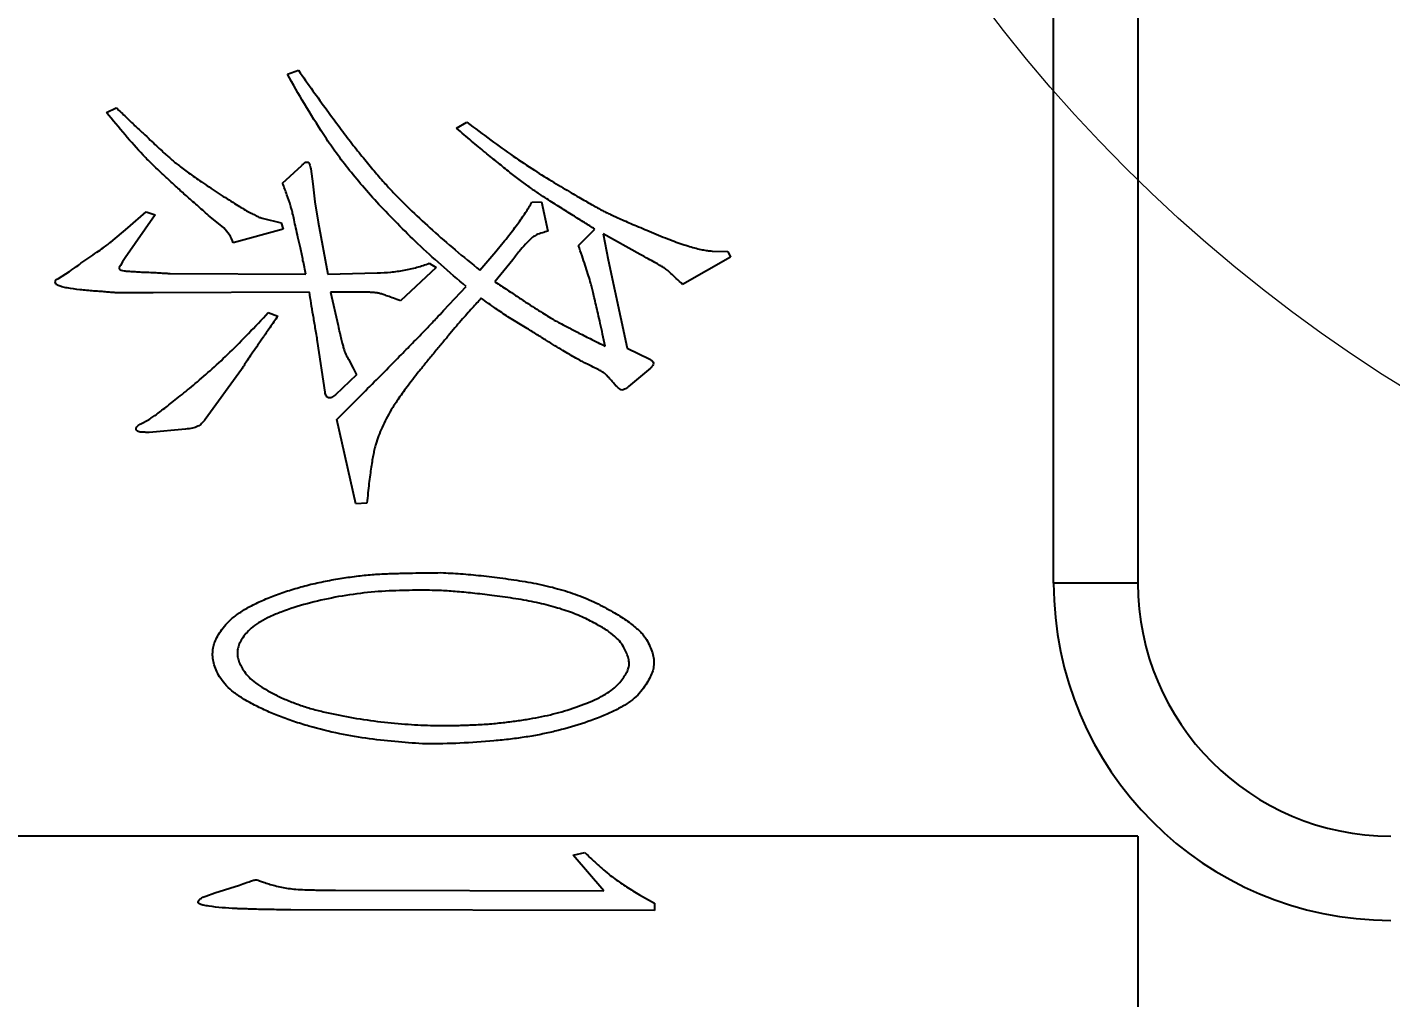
# Model space of a CAD drawing. Header units: millimetres. Extents: x 2 to 292, y 3 to 207.
# Drawn here: x 48.87 to 56.96, y 64.32 to 70.08 of the extents above; entities that cross this region are included whole.
import ezdxf

# ---------------------------------------------------------------- set-up
doc = ezdxf.new("R2010")
doc.units = ezdxf.units.MM
doc.layers.add('图框', color=7, linetype='Continuous')
doc.styles.add('SLDTEXTSTYLE2', font='TXT', dxfattribs={"width": 0.7})
doc.dimstyles.new('SLDDIMSTYLE3', dxfattribs={"dimtxt": 3.5, "dimasz": 4.08, "dimexe": 0, "dimexo": 0.0625, "dimgap": 0.875, "dimtad": 2, "dimlfac": 2, "dimrnd": 1e-09, "dimzin": 12, "dimdsep": 46, "dimtxsty": 'SLDTEXTSTYLE2', "dimsah": 1, "dimcen": 0.09, "dimadec": 0, "dimazin": 3, "dimtfac": 1, "dimtofl": 0, "dimtmove": 0, "dimatfit": 3, "dimfxl": 0, "dimfrac": 2, "dimtolj": 1, "dimtzin": 12, "dimarcsym": 0})
doc.dimstyles.new('SLDDIMSTYLE9', dxfattribs={"dimtxt": 3.5, "dimasz": 4.08, "dimexe": 0, "dimexo": 0.0625, "dimgap": 0.875, "dimtad": 2, "dimlfac": 2, "dimrnd": 1e-09, "dimzin": 4, "dimdsep": 46, "dimtxsty": 'SLDTEXTSTYLE2', "dimsah": 1, "dimcen": 0.09, "dimadec": 0, "dimazin": 1, "dimtfac": 1, "dimtofl": 0, "dimtmove": 0, "dimatfit": 3, "dimfxl": 0, "dimfrac": 2, "dimtolj": 1, "dimtzin": 12, "dimarcsym": 0})

# ---------------------------------------------------------------- blocks, each defined once
blk = doc.blocks.new('_D_41')
at = {"layer": '图框'}
for p, q in [((47.0831, 92.6585), (29.5831, 92.6585)), ((31.5831, 92.6585), (31.5831, 58.6585)), ((51.7902, 58.6585), (29.5831, 58.6585))]:
    blk.add_line(p, q, dxfattribs=at)
for points in [[(31.5831, 92.6585), (31.0751, 88.5785), (32.0911, 88.5785)], [(31.5831, 58.6585), (32.0911, 62.7385), (31.0751, 62.7385)]]:
    blk.add_solid(points, dxfattribs=at)
at = {"layer": '图框', "insert": (27.0713, 74.0259), "char_height": 3.5, "attachment_point": 1, "rotation": 90, "style": 'SLDTEXTSTYLE2'}
blk.add_mtext('68', dxfattribs=at)
blk = doc.blocks.new('_D_42')
at = {"layer": '图框'}
for p, q in [((55.4581, 86.0335), (36.7107, 86.0335)), ((38.7107, 86.0335), (38.7107, 65.2835)), ((55.4581, 65.2835), (36.7107, 65.2835))]:
    blk.add_line(p, q, dxfattribs=at)
for points in [[(38.7107, 86.0335), (38.2027, 81.9535), (39.2187, 81.9535)], [(38.7107, 65.2835), (39.2187, 69.3635), (38.2027, 69.3635)]]:
    blk.add_solid(points, dxfattribs=at)
at = {"layer": '图框', "insert": (34.199, 71.7362), "char_height": 3.5, "attachment_point": 1, "rotation": 90, "style": 'SLDTEXTSTYLE2'}
blk.add_mtext('41.50', dxfattribs=at)
blk = doc.blocks.new('_D_43')
at = {"layer": '图框'}
for p, q in [((55.4581, 65.2835), (55.4581, 50.825)), ((68.2081, 65.2835), (68.2081, 50.825)), ((55.4581, 52.825), (68.2081, 52.825)), ((68.2081, 52.825), (79.6985, 52.825))]:
    blk.add_line(p, q, dxfattribs=at)
for points in [[(55.4581, 52.825), (59.5381, 52.317), (59.5381, 53.333)], [(68.2081, 52.825), (64.1281, 53.333), (64.1281, 52.317)]]:
    blk.add_solid(points, dxfattribs=at)
at = {"layer": '图框', "insert": (72.0228, 57.3367), "char_height": 3.5, "attachment_point": 1, "style": 'SLDTEXTSTYLE2'}
blk.add_mtext('25.50', dxfattribs=at)
blk = doc.blocks.new('_D_45')
at = {"layer": '图框'}
for p, q in [((61.8331, 66.9085), (61.8331, 43.9085)), ((48.0831, 62.3656), (48.0831, 43.9085)), ((61.8331, 45.9085), (48.0831, 45.9085))]:
    blk.add_line(p, q, dxfattribs=at)
for points in [[(48.0831, 45.9085), (52.1631, 45.4005), (52.1631, 46.4165)], [(61.8331, 45.9085), (57.7531, 46.4165), (57.7531, 45.4005)]]:
    blk.add_solid(points, dxfattribs=at)
at = {"layer": '图框', "insert": (51.9333, 50.4202), "char_height": 3.5, "attachment_point": 1, "style": 'SLDTEXTSTYLE2'}
blk.add_mtext('27.50', dxfattribs=at)

msp = doc.modelspace()

# ---------------------------------------------------------------- linework, layer by layer
at = {"color": 7, "linetype": 'Continuous', "lineweight": 25}
for p, q in [((54.95807928, 66.7834938), (54.95807928, 84.53349438)), ((55.45808029, 84.53349438), (55.45808029, 66.7834938)), ((50.41300159, 69.80214914), (50.47801536, 69.82622849)), ((49.3402521, 69.57459584), (49.39683926, 69.60288942)), ((51.4165203, 69.4812871), (51.47732448, 69.51740658)), ((50.38410079, 69.15621128), (50.49787861, 69.2615597)), ((50.55085969, 69.24109202), (50.56289238, 69.15199705)), ((50.56289238, 69.15199705), (50.57553601, 69.04604653)), ((50.57553601, 69.04604653), (50.59540671, 68.92444421)), ((51.8631975, 69.0424344), (51.92038816, 69.04604653)), ((51.92038816, 69.04604653), (51.95711207, 68.87146872)), ((49.62860447, 68.96899123), (49.44981289, 68.71314481)), ((49.4660626, 68.89193639), (49.57563084, 68.98524514)), ((49.57563084, 68.98524514), (49.62860447, 68.96899123)), ((50.03495168, 68.89193639), (49.95368075, 68.95695156)), ((50.26249987, 68.94852355), (50.37627768, 68.92022997)), ((50.37627768, 68.92022997), (50.38831782, 68.88350839)), ((50.59540671, 68.92444421), (50.65258992, 68.61562183)), ((49.36433238, 68.80645355), (49.4660626, 68.89193639)), ((50.38831782, 68.88350839), (50.09153884, 68.80223932)), ((52.13951719, 68.78598588), (52.23703784, 68.88350839)), ((52.28580189, 68.85521481), (52.31469524, 68.70110467)), ((52.50552696, 68.73361249), (52.28580189, 68.85521481)), ((49.43355572, 68.6884629), (49.42151558, 68.66859732)), ((49.44981289, 68.71314481), (49.43355572, 68.6884629)), ((51.25398588, 68.680637), (51.29431587, 68.65595555)), ((51.55437839, 68.63970164), (51.64828551, 68.74986639)), ((51.74941969, 68.70110467), (51.64407593, 68.57107434)), ((52.31469524, 68.70110467), (52.42847305, 68.1767696)), ((53.04190171, 68.71735858), (52.75715542, 68.55482044)), ((52.93234092, 68.75347806), (53.02564454, 68.74986639)), ((53.02564454, 68.74986639), (53.04190171, 68.71735858)), ((49.05550581, 68.59094039), (49.12051958, 68.63187574)), ((49.71769851, 68.6198356), (50.52256238, 68.61562183)), ((50.65258992, 68.61562183), (50.94515931, 68.62344774)), ((51.29431587, 68.65595555), (51.08301741, 68.45729793)), ((51.33946639, 68.40010867), (51.47310746, 68.54217867)), ((49.61656433, 68.50605918), (49.39683926, 68.50605918)), ((50.54302913, 68.50967132), (49.61656433, 68.50605918)), ((50.66884708, 68.50967132), (50.7133941, 68.31101369)), ((50.84763866, 68.50967132), (50.66884708, 68.50967132)), ((50.29922378, 68.38806853), (50.35581094, 68.36760085)), ((51.83490765, 68.29475978), (51.72112983, 68.36338708)), ((50.6363402, 67.91670848), (50.59179318, 68.21710285)), ((50.77419829, 68.11175443), (50.80309164, 68.05877894)), ((52.42847305, 68.1767696), (52.56211412, 68.11175443)), ((50.14029544, 68.05095304), (49.92538345, 67.75417034)), ((50.80309164, 68.05877894), (50.82295489, 68.01844522)), ((52.5663237, 68.05877894), (52.43629616, 67.94921629)), ((50.82295489, 68.01844522), (50.69713694, 67.90045504)), ((49.53890693, 67.72587676), (49.59188056, 67.75417034)), ((50.81934136, 67.25451671), (50.70557099, 67.75417034)), ((49.80739605, 67.69698154), (49.59188056, 67.6771155)), ((50.88436258, 67.25812931), (50.81934136, 67.25451671)), ((55.45808029, 66.7834938), (54.95807928, 66.7834938)), ((52.10700285, 65.17041888), (52.17623365, 65.18667325)), ((52.29001146, 64.95911948), (52.10700285, 65.17041888)), ((49.98197061, 64.94647771), (50.12825531, 64.9916273)), ((50.69713694, 64.96273208), (52.29001146, 64.95911948)), ((49.92899698, 64.9266126), (49.98197061, 64.94647771)), ((52.50130993, 64.9344385), (52.59100747, 64.88567632)), ((52.59100747, 64.88567632), (52.59100747, 64.8411293)), ((52.59100747, 64.8411293), (50.43286484, 64.84534353))]:
    msp.add_line(p, q, dxfattribs=at)
at = {"color": 7, "linetype": 'Continuous', "lineweight": 18}
msp.add_circle((61.79308136, 75.65849409), 9.06502461, dxfattribs=at)
at = {"color": 7, "linetype": 'Continuous', "lineweight": 25}
for radius in [2, 1.5]:
    msp.add_arc((56.95808136, 66.78349409), radius, 180, 270, dxfattribs=at)
for points, knots in [([(50.47801491, 69.8262287), (50.50659886, 69.78541521), (50.56189319, 69.70646342), (50.64376531, 69.59341827), (50.72106216, 69.48924978), (50.79258032, 69.39341008), (50.86113855, 69.30770472), (50.92471286, 69.23080274), (50.98353975, 69.16240084), (51.05790333, 69.08278753), (51.15289877, 68.98720951), (51.27594064, 68.87396164), (51.41036334, 68.75682712), (51.50537918, 68.67955147), (51.5543774, 68.63970158)], [0, 0, 0, 0, 0.09287387788, 0.17966022088, 0.26015177632, 0.33465759086, 0.40253332031, 0.46469327654, 0.52063823738, 0.57065819681, 0.6677207121, 0.77173488583, 0.88228714031, 1, 1, 1, 1]), ([(51.47310842, 68.54217881), (51.42314175, 68.58508888), (51.32640701, 68.66816217), (51.18968308, 68.79218701), (51.06740112, 68.91246091), (50.95734823, 69.02687782), (50.85935507, 69.13673538), (50.77275047, 69.24222682), (50.69544058, 69.34268793), (50.60949583, 69.47007018), (50.51478843, 69.62184394), (50.44610048, 69.74351544), (50.41299972, 69.802149)], [0, 0, 0, 0, 0.1191746202, 0.2307203239, 0.3339370348, 0.4294683612, 0.5179378814, 0.6002254439, 0.6764039787, 0.7472033221, 0.8781771388, 1, 1, 1, 1]), ([(49.95367948, 68.9569516), (49.93057782, 68.97719015), (49.88609213, 69.0161625), (49.82255689, 69.07263379), (49.7642521, 69.12446569), (49.71232657, 69.17271471), (49.66509923, 69.21575577), (49.62419609, 69.25513743), (49.58854287, 69.28973121), (49.53018256, 69.35104087), (49.44573438, 69.44356476), (49.37610557, 69.53005593), (49.34024918, 69.57459585)], [0, 0, 0, 0, 0.105649809, 0.20344443067, 0.29241177109, 0.37399526592, 0.44726811286, 0.51220130363, 0.56931054262, 0.61812983616, 0.80335027588, 1, 1, 1, 1]), ([(49.39683647, 69.6028895), (49.41632838, 69.58445732), (49.45355754, 69.54925221), (49.50634487, 69.49847574), (49.55445954, 69.45348895), (49.59738894, 69.41375867), (49.63473066, 69.37864738), (49.667022, 69.34872996), (49.69431129, 69.3238445), (49.71771102, 69.30288316), (49.74049162, 69.2832929), (49.76560617, 69.26304536), (49.79454582, 69.24081796), (49.8271392, 69.216565), (49.86408996, 69.19079092), (49.90475103, 69.16258929), (49.94932702, 69.13252564), (49.99629679, 69.10144192), (50.04294716, 69.07097371), (50.08704214, 69.04330897), (50.12655589, 69.01880624), (50.16144548, 68.9971791), (50.19290656, 68.9804936), (50.21992408, 68.96695253), (50.24206811, 68.95519191), (50.25621608, 68.95057491), (50.26250161, 68.94852371)], [0, 0, 0, 0, 0.0737732403, 0.1409054573, 0.2014176199, 0.2549103477, 0.3017601239, 0.3423707289, 0.3759640421, 0.4033224658, 0.4287602688, 0.4585791646, 0.4920225779, 0.5291057689, 0.5702896934, 0.6159045004, 0.6651869974, 0.7181419238, 0.7707940915, 0.818407852, 0.8612835022, 0.8986652119, 0.9312555128, 0.9591430767, 0.9818484481, 1, 1, 1, 1]), ([(51.47732237, 69.51740657), (51.5245485, 69.48191446), (51.6153545, 69.41367053), (51.74838011, 69.31806924), (51.87337066, 69.23451614), (51.97233144, 69.17282607), (52.045993, 69.12963796), (52.09445963, 69.09971046), (52.1390693, 69.07406176), (52.17909869, 69.05115993), (52.21408685, 69.03050471), (52.24521973, 69.01402774), (52.27077548, 68.99898415), (52.29429235, 68.98778428), (52.31721991, 68.97582414), (52.34410541, 68.96422031), (52.37490194, 68.94950518), (52.41107101, 68.93400601), (52.451536, 68.91572752), (52.49734592, 68.89686327), (52.54756495, 68.87544485), (52.6011383, 68.85335272), (52.65511364, 68.83167066), (52.70629927, 68.81149065), (52.75371826, 68.79473895), (52.79703944, 68.78073176), (52.83645557, 68.76988206), (52.87172271, 68.76133001), (52.90326716, 68.75548675), (52.92308847, 68.75411724), (52.93233811, 68.75347816)], [0, 0, 0, 0, 0.10694695714, 0.20563667688, 0.29651580496, 0.37907396058, 0.41670349841, 0.45109344436, 0.48218431171, 0.50985009815, 0.53458712904, 0.55572242627, 0.57361137811, 0.58823269638, 0.60285401465, 0.62041162645, 0.64121654143, 0.66463827495, 0.69163778345, 0.72159375985, 0.75431626352, 0.7904757307, 0.82649808081, 0.85962141402, 0.89006895247, 0.91752646152, 0.94202764101, 0.96405568009, 0.98322654131, 1, 1, 1, 1]), ([(52.23703684, 68.88350853), (52.2163531, 68.89632649), (52.17290643, 68.92325094), (52.10479243, 68.96617162), (52.03018552, 69.0131907), (51.96280247, 69.05516211), (51.90320681, 69.09382481), (51.8516041, 69.12995504), (51.79407194, 69.17286806), (51.72987669, 69.22155698), (51.66050411, 69.27773957), (51.58462568, 69.33971102), (51.50235366, 69.40790807), (51.44595266, 69.45612576), (51.41652113, 69.48128702)], [0, 0, 0, 0, 0.0717879791, 0.1507923597, 0.2375153156, 0.3319568656, 0.3849926249, 0.4470704622, 0.517756443, 0.5967319846, 0.6847485612, 0.7810913474, 0.8857676634, 1, 1, 1, 1]), ([(50.49788066, 69.26155978), (50.50239924, 69.26571272), (50.50953333, 69.27226953), (50.51915546, 69.28085788), (50.52771221, 69.28071529), (50.53776665, 69.28148604), (50.54605966, 69.26352145), (50.54890255, 69.25022706), (50.55085599, 69.24109204)], [0, 0, 0, 0, 0.21594654168, 0.34094425457, 0.41752865233, 0.50793206954, 0.66188354157, 1, 1, 1, 1]), ([(50.52256235, 68.61562189), (50.51670627, 68.64310483), (50.50559287, 68.69526077), (50.49045561, 68.76906068), (50.47542495, 68.83345835), (50.46386023, 68.88923812), (50.45267495, 68.93562203), (50.4446271, 68.97333018), (50.43735021, 69.00157124), (50.42704085, 69.03859117), (50.40924605, 69.08910816), (50.39281282, 69.13296782), (50.38410408, 69.1562111)], [0, 0, 0, 0, 0.1508410343, 0.2862595205, 0.4043794686, 0.5057929235, 0.5920196614, 0.6604850988, 0.7127357453, 0.748542243, 0.8667407478, 1, 1, 1, 1]), ([(51.64828822, 68.7498662), (51.67174823, 68.77821354), (51.71583428, 68.83148384), (51.77511779, 68.90860226), (51.82367573, 68.97763758), (51.85075832, 69.02203791), (51.86319953, 69.04243453)], [0, 0, 0, 0, 0.3037267311, 0.5707632086, 0.802817174, 1, 1, 1, 1]), ([(50.09153575, 68.80223954), (50.08433692, 68.81901798), (50.07021856, 68.85192385), (50.04654907, 68.87877597), (50.03494846, 68.89193642)], [0, 0, 0, 0, 0.5098917752, 1, 1, 1, 1]), ([(51.95711035, 68.87146868), (51.94669746, 68.86822525), (51.92411795, 68.86119214), (51.89235012, 68.85207135), (51.86112351, 68.83277364), (51.83191451, 68.80066976), (51.7919636, 68.75703597), (51.76474998, 68.72125633), (51.74942295, 68.70110481)], [0, 0, 0, 0, 0.1185392581, 0.2570427665, 0.3568163485, 0.5124286805, 0.72539404, 1, 1, 1, 1]), ([(49.12052194, 68.63187568), (49.12392449, 68.63449596), (49.13460945, 68.64272435), (49.15711895, 68.65894081), (49.1918042, 68.6834657), (49.23516046, 68.71325981), (49.27917431, 68.74386606), (49.31676948, 68.77045629), (49.34414854, 68.79042541), (49.35873314, 68.80200912), (49.36432888, 68.80645349)], [0, 0, 0, 0, 0.0429566747, 0.1348958615, 0.2774659769, 0.4678888751, 0.6611053097, 0.8137078753, 0.9285244439, 1, 1, 1, 1]), ([(52.29844006, 68.18880924), (52.29326789, 68.21249769), (52.28340176, 68.25768437), (52.26862704, 68.32197966), (52.25650804, 68.37998006), (52.24396409, 68.43094165), (52.23415298, 68.4758851), (52.22433262, 68.51387057), (52.21651134, 68.54562503), (52.20771444, 68.5799231), (52.19488184, 68.62049902), (52.17898179, 68.67138054), (52.16000267, 68.72706769), (52.14655911, 68.76572664), (52.13951406, 68.78598575)], [0, 0, 0, 0, 0.117589838, 0.2243074028, 0.3199418781, 0.4049212053, 0.4788124564, 0.5430128672, 0.595175701, 0.6374278733, 0.7147023209, 0.8014956122, 0.8959743414, 1, 1, 1, 1]), ([(50.94516104, 68.62344779), (50.97248233, 68.62487249), (51.02630974, 68.62767939), (51.10532646, 68.63838903), (51.18129225, 68.65582414), (51.22982823, 68.67239182), (51.25398317, 68.68063707)], [0, 0, 0, 0, 0.2601205471, 0.5124800636, 0.7573756307, 1, 1, 1, 1]), ([(52.75715831, 68.55482065), (52.74480632, 68.56715383), (52.72220368, 68.58972206), (52.69053789, 68.6188797), (52.66540934, 68.64102961), (52.64353787, 68.65715544), (52.61937159, 68.66998864), (52.58981073, 68.68741831), (52.55067, 68.70872556), (52.52156931, 68.72476791), (52.50552547, 68.73361241)], [0, 0, 0, 0, 0.1684833789, 0.3083040748, 0.4154592895, 0.4917968585, 0.5698839559, 0.6792058924, 0.8231392548, 1, 1, 1, 1]), ([(49.42151816, 68.66859722), (49.41898677, 68.66465415), (49.41459246, 68.65780926), (49.41510541, 68.64417264), (49.42866048, 68.63830544), (49.44589813, 68.63559734), (49.47050769, 68.63331948), (49.50137309, 68.63192281), (49.53848124, 68.62906557), (49.57984031, 68.62766999), (49.62141022, 68.6262202), (49.65889119, 68.62343813), (49.69042409, 68.62189098), (49.70927264, 68.62047073), (49.71769844, 68.61983583)], [0, 0, 0, 0, 0.042700078, 0.0741242501, 0.1087624277, 0.1631287346, 0.2387547043, 0.3325433552, 0.4466008131, 0.5788945233, 0.7111882336, 0.8270777627, 0.9226991262, 1, 1, 1, 1]), ([(49.03503901, 68.57107445), (49.03577444, 68.57429601), (49.03809743, 68.58447196), (49.0484391, 68.58831429), (49.05550675, 68.5909402)], [0, 0, 0, 0, 0.3165856051, 1, 1, 1, 1]), ([(49.39683647, 68.50605926), (49.38860879, 68.50665536), (49.37014263, 68.50799326), (49.33983697, 68.51033583), (49.30414996, 68.51356354), (49.25092812, 68.51722864), (49.18419713, 68.52232088), (49.12126494, 68.53161135), (49.07764127, 68.53949981), (49.05522211, 68.54779287), (49.03850632, 68.55715061), (49.03605507, 68.56699418), (49.03503901, 68.57107445)], [0, 0, 0, 0, 0.0656670126, 0.1473827621, 0.2419650604, 0.3508790533, 0.5721471305, 0.7738771989, 0.858778263, 0.9219701141, 0.9676558431, 1, 1, 1, 1]), ([(51.64407427, 68.57107445), (51.66838408, 68.5550657), (51.71444705, 68.52473184), (51.77944346, 68.48095369), (51.83796756, 68.44301891), (51.88959892, 68.41031763), (51.93351881, 68.38155141), (51.97071454, 68.35876775), (52.00089698, 68.34123455), (52.03376439, 68.3230818), (52.07701874, 68.30060701), (52.13753967, 68.26934705), (52.2131062, 68.23144689), (52.26833644, 68.20385072), (52.29844006, 68.18880924)], [0, 0, 0, 0, 0.1150749809, 0.2180476334, 0.3098055024, 0.3907900986, 0.4596673471, 0.5173564049, 0.5632113271, 0.5976545198, 0.6657876241, 0.7559087747, 0.8669563997, 1, 1, 1, 1]), ([(50.59179148, 68.21710289), (50.58712394, 68.24398309), (50.57807112, 68.29611804), (50.56579861, 68.37186416), (50.55324642, 68.44234734), (50.54635144, 68.48778408), (50.54303009, 68.50967122)], [0, 0, 0, 0, 0.2759410108, 0.5351957356, 0.776101176, 1, 1, 1, 1]), ([(51.08301731, 68.45729787), (51.06940617, 68.46280317), (51.04449421, 68.4728793), (51.0100556, 68.48542283), (50.98266116, 68.49513237), (50.96008942, 68.50220149), (50.93785939, 68.50604229), (50.91249618, 68.50818035), (50.88175974, 68.50923664), (50.8596788, 68.50951787), (50.84763827, 68.50967122)], [0, 0, 0, 0, 0.18072917551, 0.33078153496, 0.45108745202, 0.53863106482, 0.62148362004, 0.72816019507, 0.85176826008, 1, 1, 1, 1]), ([(51.56280529, 68.47355167), (51.55413861, 68.46435619), (51.53582465, 68.44492482), (51.50759894, 68.41337288), (51.47610966, 68.37842325), (51.44180606, 68.33945048), (51.40533358, 68.29592139), (51.36537073, 68.24896111), (51.3228152, 68.19800162), (51.27872938, 68.14420867), (51.23450788, 68.09102101), (51.19352206, 68.0398778), (51.15698091, 67.99221977), (51.12370241, 67.94880634), (51.09404097, 67.90932394), (51.06904551, 67.87305348), (51.04695431, 67.84134244), (51.02407805, 67.80376923), (50.99919776, 67.7600069), (50.97399504, 67.70856555), (50.9532482, 67.6581007), (50.93916302, 67.61565936), (50.92966139, 67.57950542), (50.92217221, 67.54787376), (50.91601321, 67.51140697), (50.90919101, 67.47010021), (50.90275342, 67.42391355), (50.89599628, 67.372981), (50.89012731, 67.3171492), (50.88634054, 67.27839828), (50.88435981, 67.25812892)], [0, 0, 0, 0, 0.0265188377, 0.0560381524, 0.0888443333, 0.1252533908, 0.1649954029, 0.2080265713, 0.2546693452, 0.3043324654, 0.3539955856, 0.3998386604, 0.4418731868, 0.4800305203, 0.514649148, 0.5454936153, 0.5724765679, 0.5957351272, 0.6377865281, 0.6780935421, 0.7158677976, 0.7522256691, 0.7718395107, 0.7943146754, 0.8204189464, 0.8494291648, 0.8821866517, 0.9182825914, 0.9572562537, 1, 1, 1, 1]), ([(51.72112931, 68.36338705), (51.69634287, 68.37989132), (51.64281748, 68.41553169), (51.59075746, 68.45328245), (51.56280529, 68.47355167)], [0, 0, 0, 0, 0.46307807355, 1, 1, 1, 1]), ([(49.59188202, 67.75417069), (49.59933355, 67.75914814), (49.615398, 67.7698788), (49.6408646, 67.78818379), (49.6697613, 67.80986602), (49.70205083, 67.83523367), (49.73839689, 67.86344247), (49.77786458, 67.89547948), (49.82137104, 67.93015), (49.88465327, 67.98301915), (49.96962082, 68.05607036), (50.07470119, 68.15503099), (50.18555837, 68.26680914), (50.26029495, 68.34653944), (50.29922315, 68.38806874)], [0, 0, 0, 0, 0.0282464171, 0.060895268, 0.0988487862, 0.142122455, 0.1903340477, 0.2438778104, 0.3023612689, 0.3656961531, 0.503811388, 0.6555213167, 0.820570642, 1, 1, 1, 1]), ([(50.35581044, 68.367601), (50.34004528, 68.34446421), (50.31048731, 68.3010852), (50.26776062, 68.2411674), (50.2325569, 68.18850236), (50.20262093, 68.14478392), (50.17812082, 68.10975035), (50.16027879, 68.08271747), (50.14796893, 68.06421461), (50.14227927, 68.05437932), (50.14029714, 68.05095297)], [0, 0, 0, 0, 0.2192546319, 0.4110789008, 0.5762718688, 0.7153194902, 0.826039548, 0.9110306289, 0.9690054584, 1, 1, 1, 1]), ([(50.70556805, 67.75417069), (50.7445165, 67.7930799), (50.81890016, 67.8673886), (50.92489948, 67.97389458), (51.0197919, 68.07023234), (51.10455074, 68.15584349), (51.17810837, 68.23157261), (51.24185721, 68.29647259), (51.29387247, 68.35199023), (51.32540727, 68.38527126), (51.3394661, 68.40010859)], [0, 0, 0, 0, 0.1824869564, 0.3485131268, 0.4980801367, 0.6307157448, 0.747835719, 0.8480253501, 0.9322467579, 1, 1, 1, 1]), ([(50.71339395, 68.31101371), (50.71662504, 68.29657077), (50.72264058, 68.26968135), (50.7306265, 68.23260555), (50.73864901, 68.20238565), (50.74704549, 68.17204191), (50.75712082, 68.14167056), (50.76888946, 68.12105049), (50.77419519, 68.11175421)], [0, 0, 0, 0, 0.21219805881, 0.39506392159, 0.54369726384, 0.66027846704, 0.84684122653, 1, 1, 1, 1]), ([(52.39596284, 67.9287485), (52.39265683, 67.92999174), (52.38450235, 67.93305828), (52.37313945, 67.9437106), (52.35818954, 67.95739249), (52.34306036, 67.97578931), (52.32743011, 67.99382151), (52.31327868, 68.00862988), (52.30330104, 68.02045721), (52.29376359, 68.02965812), (52.27937371, 68.03792017), (52.25682476, 68.04994521), (52.22361806, 68.06727156), (52.18834531, 68.08419578), (52.15391148, 68.10165072), (52.12223796, 68.11934509), (52.08516055, 68.13959595), (52.04413434, 68.16442613), (51.99834822, 68.19205631), (51.94787325, 68.22299132), (51.89303342, 68.25773548), (51.85476628, 68.28210979), (51.83490588, 68.29475991)], [0, 0, 0, 0, 0.01558039371, 0.03843008978, 0.06808588998, 0.10601980974, 0.1439537295, 0.17425992444, 0.19700488492, 0.21278828906, 0.23283643417, 0.27035899105, 0.3266198429, 0.39923402491, 0.4443197392, 0.49821802344, 0.56052043909, 0.63212470033, 0.71137885651, 0.79828722845, 0.89531234343, 1, 1, 1, 1]), ([(52.56211276, 68.11175421), (52.5677637, 68.10874061), (52.57757105, 68.10351044), (52.58603925, 68.08821373), (52.57932656, 68.07181298), (52.57113099, 68.06359582), (52.5663267, 68.05877887)], [0, 0, 0, 0, 0.279890712, 0.4857578938, 0.6985484776, 1, 1, 1, 1]), ([(52.43629633, 67.94921625), (52.42863203, 67.94321369), (52.41644371, 67.93366801), (52.40150699, 67.93008021), (52.39596284, 67.9287485)], [0, 0, 0, 0, 0.6288241685, 1, 1, 1, 1]), ([(50.69714016, 67.90045486), (50.69021967, 67.89485308), (50.67858568, 67.88543596), (50.65691324, 67.87936535), (50.63923711, 67.89353598), (50.63743806, 67.90792038), (50.63633892, 67.91670866)], [0, 0, 0, 0, 0.307979304, 0.5177427566, 0.7053608923, 1, 1, 1, 1]), ([(49.59188202, 67.67711566), (49.58786826, 67.6773163), (49.57502612, 67.67795825), (49.55304826, 67.67905948), (49.52955902, 67.67957553), (49.51146873, 67.69393765), (49.5187234, 67.7152958), (49.53114589, 67.72180839), (49.53890669, 67.72587705)], [0, 0, 0, 0, 0.0976076965, 0.3122981546, 0.5350806672, 0.6660532754, 0.7913710308, 1, 1, 1, 1]), ([(49.92538584, 67.75417069), (49.91852186, 67.74579506), (49.90571214, 67.73016424), (49.88021824, 67.71172727), (49.84688387, 67.70089361), (49.82173242, 67.69840181), (49.80739532, 67.69698141)], [0, 0, 0, 0, 0.2378919997, 0.4439599359, 0.6830400715, 1, 1, 1, 1]), ([(49.96993328, 66.38222991), (49.97152655, 66.39356462), (49.97488344, 66.41744597), (49.98900966, 66.45344348), (50.01077421, 66.49093043), (50.03946504, 66.53094895), (50.07887886, 66.57125155), (50.12987186, 66.6100326), (50.19280304, 66.64744244), (50.26650018, 66.68231311), (50.34811842, 66.71601576), (50.4363023, 66.74489687), (50.5290718, 66.77188452), (50.62609058, 66.79346406), (50.7241373, 66.81123453), (50.82051445, 66.82517428), (50.91409242, 66.83495602), (51.00449851, 66.84023481), (51.09104151, 66.84208069), (51.17290915, 66.84403151), (51.249766, 66.84525193), (51.29933294, 66.84559757), (51.3232123, 66.84576409)], [0, 0, 0, 0, 0.0225590137, 0.0475301006, 0.0757643988, 0.1081277112, 0.1445859425, 0.1867060675, 0.2343815231, 0.2890098862, 0.3477030445, 0.4087755487, 0.4722905728, 0.5385753052, 0.6050815026, 0.6691843389, 0.7309787412, 0.7909665283, 0.8480941088, 0.9020402514, 0.9528069391, 1, 1, 1, 1]), ([(51.3232123, 66.84576409), (51.36215739, 66.84381066), (51.44174893, 66.83981846), (51.56403462, 66.82876914), (51.69163689, 66.81279961), (51.82285737, 66.7940415), (51.95229628, 66.76819154), (52.07538889, 66.73509012), (52.18920318, 66.69284364), (52.27658574, 66.65067038), (52.34067883, 66.61505393), (52.38325475, 66.58905844), (52.42171574, 66.56468232), (52.45460586, 66.53971943), (52.48354191, 66.51649016), (52.50820489, 66.49424691), (52.52742753, 66.47207303), (52.54645739, 66.44421704), (52.56343857, 66.41032355), (52.57829082, 66.37104239), (52.586883, 66.33324649), (52.58682326, 66.30862414), (52.58679445, 66.29674698)], [0, 0, 0, 0, 0.0791616967, 0.1617816889, 0.2492010428, 0.3402336827, 0.4308368563, 0.5170200489, 0.5987473062, 0.6769184471, 0.7137579154, 0.7475742058, 0.7781967012, 0.8061441594, 0.8313401869, 0.8535385757, 0.8734676765, 0.8907568093, 0.9219139191, 0.9501420554, 0.9759498524, 1, 1, 1, 1]), ([(51.31478441, 66.73981342), (51.29532089, 66.74024177), (51.25378911, 66.74115581), (51.18796041, 66.7420192), (51.11471133, 66.74039558), (51.00682115, 66.73764601), (50.86555978, 66.72751936), (50.69597124, 66.70163959), (50.53173, 66.66468629), (50.40305155, 66.62394187), (50.31127436, 66.58605958), (50.2544179, 66.55688324), (50.2082936, 66.52659938), (50.17398757, 66.49384794), (50.14842225, 66.46204106), (50.13077137, 66.43149139), (50.1185543, 66.40279156), (50.11696918, 66.38353592), (50.11621744, 66.37440401)], [0, 0, 0, 0, 0.0441095986, 0.0941222302, 0.149141366, 0.2100904639, 0.3386543666, 0.4696936887, 0.5984022077, 0.7197497632, 0.7749713966, 0.8231655401, 0.8644002961, 0.8994548954, 0.9301995541, 0.9564784621, 0.979360077, 1, 1, 1, 1]), ([(52.44051028, 66.30096093), (52.43983258, 66.31024438), (52.43840849, 66.32975223), (52.42931564, 66.35955727), (52.414917, 66.39098415), (52.39593596, 66.42606318), (52.36391021, 66.46221191), (52.31695017, 66.49838284), (52.25522969, 66.53643979), (52.17922571, 66.57583049), (52.08974401, 66.61355856), (51.9874018, 66.64547279), (51.87385853, 66.67333647), (51.75197745, 66.6941416), (51.62980088, 66.71088895), (51.51496632, 66.72407246), (51.41122222, 66.73412486), (51.34570043, 66.73798978), (51.31478441, 66.73981342)], [0, 0, 0, 0, 0.0217090341, 0.0456184045, 0.0722952835, 0.1025559738, 0.1384836516, 0.1842056691, 0.2407014696, 0.3078521087, 0.3841831054, 0.4674224847, 0.5582287999, 0.6573485516, 0.7563449737, 0.8465493321, 0.9275953302, 1, 1, 1, 1]), ([(51.23351543, 65.82960084), (51.17930956, 65.83327571), (51.06810422, 65.84081485), (50.89750919, 65.85898997), (50.71998677, 65.88851063), (50.57028076, 65.92597992), (50.45125244, 65.96218254), (50.36547655, 65.99268182), (50.28469414, 66.02731749), (50.20923027, 66.06372487), (50.14195823, 66.1021014), (50.08494864, 66.14113758), (50.04137351, 66.18303617), (50.01009082, 66.22583728), (49.98890527, 66.26765394), (49.97535646, 66.30760364), (49.9678365, 66.34564922), (49.96925334, 66.37036768), (49.96993328, 66.38222991)], [0, 0, 0, 0, 0.1100356996, 0.2257422993, 0.3473479585, 0.4742115165, 0.537977691, 0.5992995693, 0.658483085, 0.7159216091, 0.7689037409, 0.81525236, 0.8554905995, 0.8906904812, 0.9221353638, 0.9500252002, 0.9760174143, 1, 1, 1, 1]), ([(50.11621744, 66.37440401), (50.11633574, 66.36595561), (50.11658983, 66.34780855), (50.1232618, 66.31923951), (50.13852867, 66.28968092), (50.15723456, 66.2565615), (50.18571977, 66.22217736), (50.22561913, 66.18863939), (50.27694336, 66.15603045), (50.33712584, 66.12317135), (50.40394842, 66.09167187), (50.47513411, 66.0643071), (50.54854627, 66.03990388), (50.65091141, 66.01383163), (50.78365357, 65.98674153), (50.94586885, 65.96266381), (51.10600742, 65.94660875), (51.23665441, 65.93993512), (51.3400681, 65.938077), (51.42236056, 65.93962086), (51.51066903, 65.94253344), (51.5716397, 65.94586842), (51.60313879, 65.94759136)], [0, 0, 0, 0, 0.0154082373, 0.0330966877, 0.0529323012, 0.0759340014, 0.1024907062, 0.1339305397, 0.1707234071, 0.2133637962, 0.2591007965, 0.3055110574, 0.3525592702, 0.4002889762, 0.4983162656, 0.5998407573, 0.6996397062, 0.7921072845, 0.8386518944, 0.8884941504, 0.9423930924, 1, 1, 1, 1]), ([(52.58679445, 66.29674698), (52.58480851, 66.28538971), (52.5806139, 66.26140139), (52.56501731, 66.22593715), (52.54427644, 66.18829563), (52.51739067, 66.14825299), (52.48125804, 66.10824819), (52.43346475, 66.07139178), (52.3754189, 66.03662874), (52.28277448, 65.99401337), (52.15727279, 65.94721712), (52.02551322, 65.90973768), (51.91548288, 65.88601992), (51.82757823, 65.87024471), (51.73454733, 65.85780484), (51.60377207, 65.84441747), (51.43619336, 65.83248835), (51.30116212, 65.83056459), (51.23351543, 65.82960084)], [0, 0, 0, 0, 0.0227302649, 0.048009858, 0.0760740522, 0.107777898, 0.1431788517, 0.1821668764, 0.226682032, 0.2767465408, 0.3836331796, 0.491303903, 0.5473536566, 0.6062109028, 0.6678972529, 0.7329408289, 0.8662111837, 1, 1, 1, 1]), ([(51.60313879, 65.94759136), (51.63264874, 65.9504815), (51.68972892, 65.95607179), (51.77248131, 65.96615067), (51.84933015, 65.9782687), (51.94398096, 65.99560239), (52.05747708, 66.02382251), (52.16562924, 66.0621247), (52.24740029, 66.09514698), (52.29876333, 66.12428661), (52.34303693, 66.15273814), (52.37657148, 66.18524902), (52.40269076, 66.2166366), (52.42219538, 66.24620921), (52.43597007, 66.2738235), (52.43908131, 66.29241975), (52.44051028, 66.30096093)], [0, 0, 0, 0, 0.0930644015, 0.1800116008, 0.261606812, 0.3372062881, 0.4820171219, 0.628017387, 0.6971543756, 0.7583280929, 0.8131803785, 0.8617419648, 0.9042396976, 0.9410990095, 0.9729470194, 1, 1, 1, 1]), ([(52.1762356, 65.18667291), (52.19398329, 65.16949725), (52.22725207, 65.13730078), (52.27515314, 65.09427202), (52.31672367, 65.05888237), (52.36532158, 65.02202169), (52.42580137, 64.98075195), (52.4754901, 64.95027555), (52.50131152, 64.93443807)], [0, 0, 0, 0, 0.17953091373, 0.33653810317, 0.46803089605, 0.5762760266, 0.77980611654, 1, 1, 1, 1]), ([(50.12825729, 64.99162736), (50.14203588, 64.99701543), (50.16586001, 65.0063318), (50.19726139, 65.01633864), (50.21749472, 65.02326629), (50.23400714, 65.02526703), (50.2494776, 65.01582692), (50.27319236, 65.00941001), (50.30314185, 64.99846226), (50.3385324, 64.98874879), (50.37708254, 64.9798433), (50.41858933, 64.97216114), (50.46528379, 64.9674974), (50.50950236, 64.9653956), (50.55244938, 64.96365548), (50.59359887, 64.9633895), (50.64275722, 64.96252095), (50.67807646, 64.96265784), (50.69714016, 64.96273172)], [0, 0, 0, 0, 0.0762729469, 0.1318812677, 0.1695341996, 0.1871494921, 0.215001715, 0.2588390381, 0.3144473589, 0.3789548025, 0.447958262, 0.5183662623, 0.5963867798, 0.6896268398, 0.7465567497, 0.8179382308, 0.9017314688, 1, 1, 1, 1]), ([(50.43286547, 64.84534319), (50.41340237, 64.84582324), (50.37608405, 64.84674368), (50.3226912, 64.84681838), (50.27434893, 64.84857434), (50.23098802, 64.8487142), (50.19266513, 64.85001991), (50.15937222, 64.85152983), (50.1310469, 64.8516733), (50.08671412, 64.85434408), (50.02575984, 64.85752667), (49.96297798, 64.86541933), (49.91824327, 64.87170248), (49.89787925, 64.87808982), (49.88176657, 64.88618193), (49.88364561, 64.89425783), (49.88445035, 64.89771653)], [0, 0, 0, 0, 0.1035990043, 0.1986395609, 0.2840905735, 0.360979878, 0.429352696, 0.4881207336, 0.5383188809, 0.580017961, 0.7244914899, 0.8621057041, 0.9195094817, 0.9600297953, 0.9828817993, 1, 1, 1, 1]), ([(49.88445035, 64.89771653), (49.88504982, 64.8985209), (49.88769102, 64.90206484), (49.89382035, 64.90963715), (49.90771834, 64.92013456), (49.92091235, 64.9241509), (49.92899779, 64.92661217)], [0, 0, 0, 0, 0.0554229661, 0.2441867868, 0.5368284451, 1, 1, 1, 1])]:
    msp.add_open_spline(points, degree=3, knots=knots, dxfattribs=at)

# ---------------------------------------------------------------- dimensions: what is measured, and where the dimension line sits
at = {"layer": '图框'}
for base, p1, p2, dimstyle, picture, middle in [((31.58308136, 58.65849409), (48.58308136, 92.65849409), (53.29018814, 58.65849409), 'SLDDIMSTYLE3', '_D_41', (31.58308136, 75.55715162)), ((38.71073565, 65.28349409), (56.95808136, 86.03349409), (56.95808136, 65.28349409), 'SLDDIMSTYLE9', '_D_42', (38.71073565, 75.57408894))]:
    dim = msp.add_linear_dim(base=base, p1=p1, p2=p2, angle=90, dimstyle=dimstyle, dxfattribs=at)
    dim.commit()
    dim.dimension.update_dxf_attribs({"geometry": picture, "text_midpoint": middle, "dimtype": 160})
for base, p1, p2, picture, middle in [((48.08308136, 45.90849409), (61.83308136, 68.40849409), (48.08308136, 63.86560087), '_D_45', (55.76874469, 45.90849409)), ((68.20808136, 52.82495499), (55.45808136, 66.78349409), (68.20808136, 66.78349409), '_D_43', (75.86063846, 52.82495499))]:
    dim = msp.add_linear_dim(base=base, p1=p1, p2=p2, dimstyle='SLDDIMSTYLE9', dxfattribs=at)
    dim.commit()
    dim.dimension.update_dxf_attribs({"geometry": picture, "text_midpoint": middle, "dimtype": 160})

doc.saveas('drawing.dxf')
